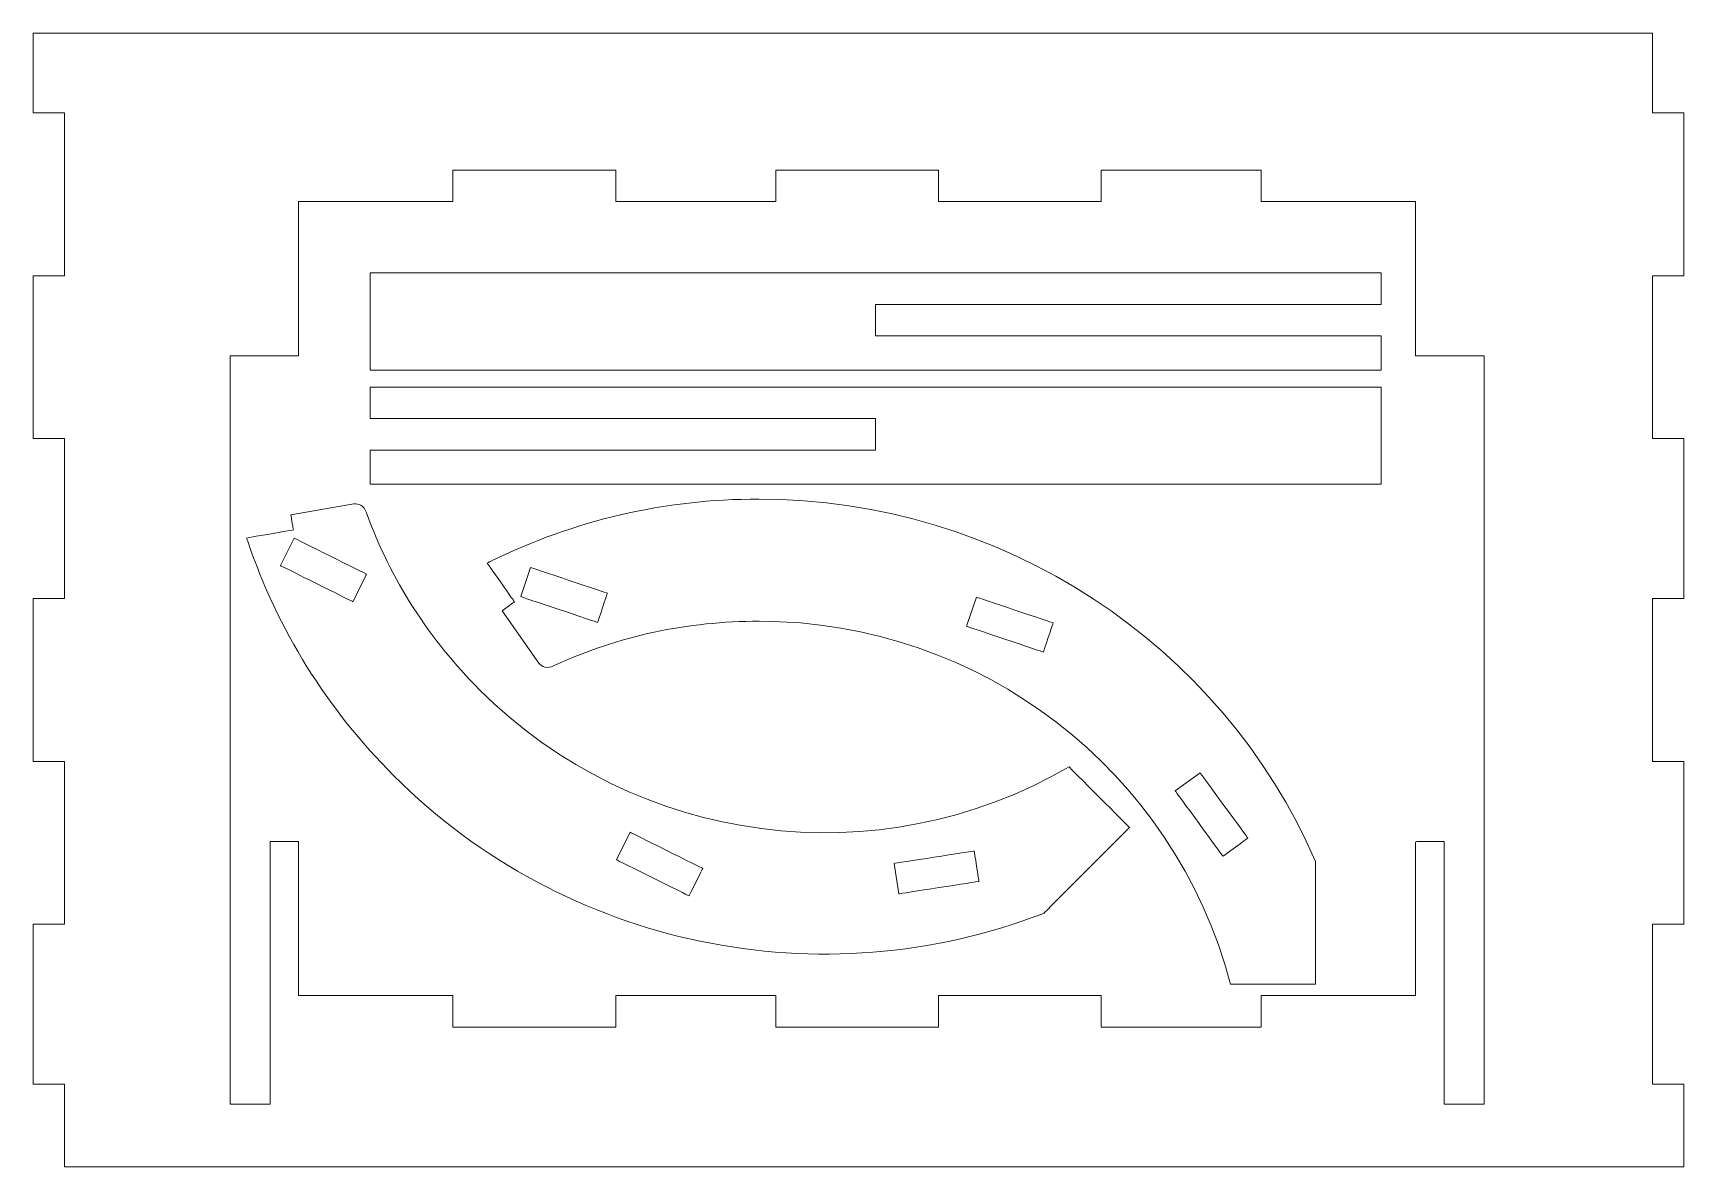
# Model space of a CAD drawing. Header units: millimetres. Extents: x -102 to 102, y -191 to 188.
# Drawn here: x -101.9 to 102, y 47.8 to 187.9 of the extents above; entities that cross this region are included whole.
import ezdxf

# ---------------------------------------------------------------- set-up
doc = ezdxf.new("R2010")
doc.units = ezdxf.units.MM
doc.header["$MEASUREMENT"] = 0
doc.layers.add('Layer 1', color=7, linetype='Continuous')

msp = doc.modelspace()

# ---------------------------------------------------------------- linework, layer by layer
at = {"layer": 'Layer 1', "color": 1, "lineweight": 9}
for points, knots in [([(-101.9177, 187.8583), (-101.9177, 187.8583), (-101.9177, 177.9805), (-101.9177, 177.9805), (-101.9177, 177.9805), (-101.9177, 177.9805), (-98.0371, 177.9805), (-98.0371, 177.9805), (-98.0371, 177.9805), (-98.0371, 177.9805), (-98.0371, 157.8722), (-98.0371, 157.8722), (-98.0371, 157.8722), (-98.0371, 157.8722), (-101.9177, 157.8722), (-101.9177, 157.8722), (-101.9177, 157.8722), (-101.9177, 157.8722), (-101.9177, 137.7639), (-101.9177, 137.7639), (-101.9177, 137.7639), (-101.9177, 137.7639), (-98.0371, 137.7639), (-98.0371, 137.7639), (-98.0371, 137.7639), (-98.0371, 137.7639), (-98.0371, 118.0083), (-98.0371, 118.0083), (-98.0371, 118.0083), (-98.0371, 118.0083), (-101.9177, 118.0083), (-101.9177, 118.0083), (-101.9177, 118.0083), (-101.9177, 118.0083), (-101.9177, 97.9), (-101.9177, 97.9), (-101.9177, 97.9), (-101.9177, 97.9), (-98.0371, 97.9), (-98.0371, 97.9), (-98.0371, 97.9), (-98.0371, 97.9), (-98.0371, 77.7916), (-98.0371, 77.7916), (-98.0371, 77.7916), (-98.0371, 77.7916), (-101.9177, 77.7916), (-101.9177, 77.7916), (-101.9177, 77.7916), (-101.9177, 77.7916), (-101.9177, 58.0361), (-101.9177, 58.0361), (-101.9177, 58.0361), (-101.9177, 58.0361), (-98.0371, 58.0361), (-98.0371, 58.0361), (-98.0371, 58.0361), (-98.0371, 58.0361), (-98.0371, 47.8055), (-98.0371, 47.8055), (-98.0371, 47.8055), (-98.0371, 47.8055), (101.9879, 47.8055), (101.9879, 47.8055), (101.9879, 47.8055), (101.9879, 47.8055), (101.9879, 58.0361), (101.9879, 58.0361), (101.9879, 58.0361), (101.9879, 58.0361), (98.1073, 58.0361), (98.1073, 58.0361), (98.1073, 58.0361), (98.1073, 58.0361), (98.1073, 77.7916), (98.1073, 77.7916), (98.1073, 77.7916), (98.1073, 77.7916), (101.9879, 77.7916), (101.9879, 77.7916), (101.9879, 77.7916), (101.9879, 77.7916), (101.9879, 97.9), (101.9879, 97.9), (101.9879, 97.9), (101.9879, 97.9), (98.1073, 97.9), (98.1073, 97.9), (98.1073, 97.9), (98.1073, 97.9), (98.1073, 118.0083), (98.1073, 118.0083), (98.1073, 118.0083), (98.1073, 118.0083), (101.9879, 118.0083), (101.9879, 118.0083), (101.9879, 118.0083), (101.9879, 118.0083), (101.9879, 137.7639), (101.9879, 137.7639), (101.9879, 137.7639), (101.9879, 137.7639), (98.1073, 137.7639), (98.1073, 137.7639), (98.1073, 137.7639), (98.1073, 137.7639), (98.1073, 157.8722), (98.1073, 157.8722), (98.1073, 157.8722), (98.1073, 157.8722), (101.9879, 157.8722), (101.9879, 157.8722), (101.9879, 157.8722), (101.9879, 157.8722), (101.9879, 177.9805), (101.9879, 177.9805), (101.9879, 177.9805), (101.9879, 177.9805), (98.1073, 177.9805), (98.1073, 177.9805), (98.1073, 177.9805), (98.1073, 177.9805), (98.1073, 187.8583), (98.1073, 187.8583), (98.1073, 187.8583), (98.1073, 187.8583), (-101.9177, 187.8583), (-101.9177, 187.8583)], [0, 0, 0, 0, 0.03030303, 0.03030303, 0.03030303, 0.03030304, 0.06060606, 0.06060606, 0.06060606, 0.06060607, 0.09090909, 0.09090909, 0.09090909, 0.0909091, 0.12121212, 0.12121212, 0.12121212, 0.12121213, 0.15151515, 0.15151515, 0.15151515, 0.15151516, 0.18181818, 0.18181818, 0.18181818, 0.18181819, 0.21212121, 0.21212121, 0.21212121, 0.21212122, 0.24242424, 0.24242424, 0.24242424, 0.24242425, 0.27272727, 0.27272727, 0.27272727, 0.27272728, 0.3030303, 0.3030303, 0.3030303, 0.30303031, 0.33333333, 0.33333333, 0.33333333, 0.33333334, 0.36363636, 0.36363636, 0.36363636, 0.36363637, 0.39393939, 0.39393939, 0.39393939, 0.3939394, 0.42424242, 0.42424242, 0.42424242, 0.42424243, 0.45454545, 0.45454545, 0.45454545, 0.45454546, 0.48484848, 0.48484848, 0.48484848, 0.48484849, 0.51515152, 0.51515152, 0.51515152, 0.51515153, 0.54545455, 0.54545455, 0.54545455, 0.54545456, 0.57575758, 0.57575758, 0.57575758, 0.57575759, 0.60606061, 0.60606061, 0.60606061, 0.60606062, 0.63636364, 0.63636364, 0.63636364, 0.63636365, 0.66666667, 0.66666667, 0.66666667, 0.66666668, 0.6969697, 0.6969697, 0.6969697, 0.69696971, 0.72727273, 0.72727273, 0.72727273, 0.72727274, 0.75757576, 0.75757576, 0.75757576, 0.75757577, 0.78787879, 0.78787879, 0.78787879, 0.7878788, 0.81818182, 0.81818182, 0.81818182, 0.81818183, 0.84848485, 0.84848485, 0.84848485, 0.84848486, 0.87878788, 0.87878788, 0.87878788, 0.87878789, 0.90909091, 0.90909091, 0.90909091, 0.90909092, 0.93939394, 0.93939394, 0.93939394, 0.93939395, 1, 1, 1, 1]), ([(68.8268, 147.9943), (68.8268, 147.9943), (72.7906, 147.9944), (72.7906, 147.9944), (72.7906, 147.9944), (72.7906, 147.9944), (77.2935, 147.9944), (77.2935, 147.9944), (77.2935, 147.9944), (77.2935, 147.9944), (77.2935, 55.5666), (77.2935, 55.5666), (77.2935, 55.5666), (77.2935, 55.5666), (72.3546, 55.5666), (72.3546, 55.5666), (72.3546, 55.5666), (72.3546, 55.5666), (72.3546, 88.0222), (72.3546, 88.0222), (72.3546, 88.0222), (72.3546, 88.0222), (68.9908, 88.0222), (68.9908, 88.0222), (68.9908, 88.0222), (68.9908, 88.0222), (68.8268, 87.9135), (68.8268, 87.9135), (68.8268, 87.9135), (68.8268, 87.9135), (68.8268, 68.9722), (68.8268, 68.9722), (68.8268, 68.9722), (68.8268, 68.9722), (49.7768, 68.9722), (49.7768, 68.9722), (49.7768, 68.9722), (49.7768, 68.9722), (49.7768, 65.0916), (49.7768, 65.0916), (49.7768, 65.0916), (49.7768, 65.0916), (30.0212, 65.0916), (30.0212, 65.0916), (30.0212, 65.0916), (30.0212, 65.0916), (30.0212, 68.9722), (30.0212, 68.9722), (30.0212, 68.9722), (30.0212, 68.9722), (9.9129, 68.9722), (9.9129, 68.9722), (9.9129, 68.9722), (9.9129, 68.9722), (9.9129, 68.9722), (9.9129, 68.9722), (9.9129, 68.9722), (9.9129, 68.9722), (9.9129, 65.0916), (9.9129, 65.0916), (9.9129, 65.0916), (9.9129, 65.0916), (-10.1954, 65.0916), (-10.1954, 65.0916), (-10.1954, 65.0916), (-10.1954, 65.0916), (-10.1954, 68.9722), (-10.1954, 68.9722), (-10.1954, 68.9722), (-10.1954, 68.9722), (-29.951, 68.9722), (-29.951, 68.9722), (-29.951, 68.9722), (-29.951, 68.9722), (-29.951, 68.9722), (-29.951, 68.9722), (-29.951, 68.9722), (-29.951, 68.9722), (-29.951, 65.0916), (-29.951, 65.0916), (-29.951, 65.0916), (-29.951, 65.0916), (-50.0593, 65.0916), (-50.0593, 65.0916), (-50.0593, 65.0916), (-50.0593, 65.0916), (-50.0593, 68.9722), (-50.0593, 68.9722), (-50.0593, 68.9722), (-50.0593, 68.9722), (-69.1093, 68.9722), (-69.1093, 68.9722), (-69.1093, 68.9722), (-69.1093, 68.9722), (-69.1093, 88.0222), (-69.1093, 88.0222), (-69.1093, 88.0222), (-69.1093, 88.0222), (-72.6371, 88.0222), (-72.6371, 88.0222), (-72.6371, 88.0222), (-72.6371, 88.0222), (-72.6371, 55.5666), (-72.6371, 55.5666), (-72.6371, 55.5666), (-72.6371, 55.5666), (-77.576, 55.5666), (-77.576, 55.5666), (-77.576, 55.5666), (-77.576, 55.5666), (-77.576, 147.9944), (-77.576, 147.9944), (-77.576, 147.9944), (-77.576, 147.9944), (-72.9154, 147.9944), (-72.9154, 147.9944), (-72.9154, 147.9944), (-72.9154, 147.9944), (-69.1093, 147.9944), (-69.1093, 147.9944), (-69.1093, 147.9944), (-69.1093, 147.9944), (-69.1093, 167.0444), (-69.1093, 167.0444), (-69.1093, 167.0444), (-69.1093, 167.0444), (-50.0593, 167.0444), (-50.0593, 167.0444), (-50.0593, 167.0444), (-50.0593, 167.0444), (-50.0593, 170.925), (-50.0593, 170.925), (-50.0593, 170.925), (-50.0593, 170.925), (-29.951, 170.925), (-29.951, 170.925), (-29.951, 170.925), (-29.951, 170.925), (-29.951, 167.0444), (-29.951, 167.0444), (-29.951, 167.0444), (-29.951, 167.0444), (-10.1954, 167.0444), (-10.1954, 167.0444), (-10.1954, 167.0444), (-10.1954, 167.0444), (-10.1954, 167.0444), (-10.1954, 167.0444), (-10.1954, 167.0444), (-10.1954, 167.0444), (-10.1954, 170.925), (-10.1954, 170.925), (-10.1954, 170.925), (-10.1954, 170.925), (9.9129, 170.925), (9.9129, 170.925), (9.9129, 170.925), (9.9129, 170.925), (9.9129, 167.0444), (9.9129, 167.0444), (9.9129, 167.0444), (9.9129, 167.0444), (29.9337, 167.0444), (29.9337, 167.0444), (29.9337, 167.0444), (29.9337, 167.0444), (30.0212, 167.0444), (30.0212, 167.0444), (30.0212, 167.0444), (30.0212, 167.0444), (30.0212, 170.925), (30.0212, 170.925), (30.0212, 170.925), (30.0212, 170.925), (49.7768, 170.925), (49.7768, 170.925), (49.7768, 170.925), (49.7768, 170.925), (49.7768, 167.0444), (49.7768, 167.0444), (49.7768, 167.0444), (49.7768, 167.0444), (68.8268, 167.0444), (68.8268, 167.0444), (68.8268, 167.0444), (68.8268, 167.0444), (68.8268, 147.9943), (68.8268, 147.9943)], [0, 0, 0, 0, 0.02083333, 0.02083333, 0.02083333, 0.02083334, 0.04166667, 0.04166667, 0.04166667, 0.04166668, 0.0625, 0.0625, 0.0625, 0.06250001, 0.08333333, 0.08333333, 0.08333333, 0.08333334, 0.10416667, 0.10416667, 0.10416667, 0.10416668, 0.125, 0.125, 0.125, 0.12500001, 0.14583333, 0.14583333, 0.14583333, 0.14583334, 0.16666667, 0.16666667, 0.16666667, 0.16666668, 0.1875, 0.1875, 0.1875, 0.18750001, 0.20833333, 0.20833333, 0.20833333, 0.20833334, 0.22916667, 0.22916667, 0.22916667, 0.22916668, 0.25, 0.25, 0.25, 0.25000001, 0.27083333, 0.27083333, 0.27083333, 0.27083334, 0.29166667, 0.29166667, 0.29166667, 0.29166668, 0.3125, 0.3125, 0.3125, 0.31250001, 0.33333333, 0.33333333, 0.33333333, 0.33333334, 0.35416667, 0.35416667, 0.35416667, 0.35416668, 0.375, 0.375, 0.375, 0.37500001, 0.39583333, 0.39583333, 0.39583333, 0.39583334, 0.41666667, 0.41666667, 0.41666667, 0.41666668, 0.4375, 0.4375, 0.4375, 0.43750001, 0.45833333, 0.45833333, 0.45833333, 0.45833334, 0.47916667, 0.47916667, 0.47916667, 0.47916668, 0.5, 0.5, 0.5, 0.50000001, 0.52083333, 0.52083333, 0.52083333, 0.52083334, 0.54166667, 0.54166667, 0.54166667, 0.54166668, 0.5625, 0.5625, 0.5625, 0.56250001, 0.58333333, 0.58333333, 0.58333333, 0.58333334, 0.60416667, 0.60416667, 0.60416667, 0.60416668, 0.625, 0.625, 0.625, 0.62500001, 0.64583333, 0.64583333, 0.64583333, 0.64583334, 0.66666667, 0.66666667, 0.66666667, 0.66666668, 0.6875, 0.6875, 0.6875, 0.68750001, 0.70833333, 0.70833333, 0.70833333, 0.70833334, 0.72916667, 0.72916667, 0.72916667, 0.72916668, 0.75, 0.75, 0.75, 0.75000001, 0.77083333, 0.77083333, 0.77083333, 0.77083334, 0.79166667, 0.79166667, 0.79166667, 0.79166668, 0.8125, 0.8125, 0.8125, 0.81250001, 0.83333333, 0.83333333, 0.83333333, 0.83333334, 0.85416667, 0.85416667, 0.85416667, 0.85416668, 0.875, 0.875, 0.875, 0.87500001, 0.89583333, 0.89583333, 0.89583333, 0.89583334, 0.91666667, 0.91666667, 0.91666667, 0.91666668, 0.9375, 0.9375, 0.9375, 0.93750001, 0.95833333, 0.95833333, 0.95833333, 0.95833334, 1, 1, 1, 1]), ([(64.5935, 150.4639), (64.5935, 150.4639), (2.1518, 150.4639), (2.1518, 150.4639), (2.1518, 150.4639), (2.1518, 150.4639), (2.1518, 154.3444), (2.1518, 154.3444), (2.1518, 154.3444), (2.1518, 154.3444), (64.5935, 154.3444), (64.5935, 154.3444), (64.5935, 154.3444), (64.5935, 154.3444), (64.5935, 158.225), (64.5935, 158.225), (64.5935, 158.225), (64.5935, 158.225), (-60.2899, 158.225), (-60.2899, 158.225), (-60.2899, 158.225), (-60.2899, 158.225), (-60.2899, 146.2305), (-60.2899, 146.2305), (-60.2899, 146.2305), (-60.2899, 146.2305), (64.5935, 146.2305), (64.5935, 146.2305), (64.5935, 146.2305), (64.5935, 146.2305), (64.5935, 150.4639), (64.5935, 150.4639)], [0, 0, 0, 0, 0.11111111, 0.11111111, 0.11111111, 0.11111112, 0.22222222, 0.22222222, 0.22222222, 0.22222223, 0.33333333, 0.33333333, 0.33333333, 0.33333334, 0.44444444, 0.44444444, 0.44444444, 0.44444445, 0.55555556, 0.55555556, 0.55555556, 0.55555557, 0.66666667, 0.66666667, 0.66666667, 0.66666668, 0.77777778, 0.77777778, 0.77777778, 0.77777779, 1, 1, 1, 1]), ([(-60.2899, 140.2333), (-60.2899, 140.2333), (2.1518, 140.2333), (2.1518, 140.2333), (2.1518, 140.2333), (2.1518, 140.2333), (2.1518, 136.3528), (2.1518, 136.3528), (2.1518, 136.3528), (2.1518, 136.3528), (-60.2899, 136.3528), (-60.2899, 136.3528), (-60.2899, 136.3528), (-60.2899, 136.3528), (-60.2899, 132.1194), (-60.2899, 132.1194), (-60.2899, 132.1194), (-60.2899, 132.1194), (64.5935, 132.1194), (64.5935, 132.1194), (64.5935, 132.1194), (64.5935, 132.1194), (64.5935, 144.1139), (64.5935, 144.1139), (64.5935, 144.1139), (64.5935, 144.1139), (-60.2899, 144.1139), (-60.2899, 144.1139), (-60.2899, 144.1139), (-60.2899, 144.1139), (-60.2899, 140.2333), (-60.2899, 140.2333)], [0, 0, 0, 0, 0.11111111, 0.11111111, 0.11111111, 0.11111112, 0.22222222, 0.22222222, 0.22222222, 0.22222223, 0.33333333, 0.33333333, 0.33333333, 0.33333334, 0.44444444, 0.44444444, 0.44444444, 0.44444445, 0.55555556, 0.55555556, 0.55555556, 0.55555557, 0.66666667, 0.66666667, 0.66666667, 0.66666668, 0.77777778, 0.77777778, 0.77777778, 0.77777779, 1, 1, 1, 1]), ([(-70.0822, 128.3572), (-69.8811, 127.1938), (-69.7591, 126.4875), (-69.7591, 126.4875), (-69.7591, 126.4875), (-69.7591, 126.4875), (-72.2267, 126.061), (-75.5351, 125.4891), (-75.5351, 125.4891), (-75.4935, 125.3551), (-75.4504, 125.2221), (-75.4053, 125.0894), (-75.4053, 125.0894), (-71.6764, 114.1166), (-65.6104, 104.3779), (-57.3759, 96.144), (-57.3759, 96.144), (-36.1023, 74.8701), (-4.4715, 68.5607), (22.9079, 79.1299), (22.9079, 79.1299), (22.9079, 79.1299), (33.5142, 89.7365), (33.5142, 89.7365), (33.5142, 89.7365), (33.5142, 89.7365), (26.0353, 97.2161), (26.0353, 97.2161), (26.0353, 97.2161), (2.4478, 83.5216), (-27.436, 87.417), (-46.7696, 106.7503), (-46.7696, 106.7503), (-53.0275, 113.0086), (-57.7205, 120.3471), (-60.7318, 128.5809), (-60.7318, 128.5809), (-61.085, 129.5736), (-61.6815, 129.7274), (-62.2777, 129.7274), (-62.2777, 129.7274), (-62.2777, 129.7274), (-70.0822, 128.3572), (-70.0822, 128.3572)], [0, 0, 0, 0, 0.166666657, 0.166666667, 0.166666667, 0.166666667, 0.24999999, 0.25, 0.25, 0.25, 0.333333323, 0.333333333, 0.333333333, 0.333333333, 0.416666657, 0.416666667, 0.416666667, 0.416666667, 0.49999999, 0.5, 0.5, 0.5, 0.583333323, 0.583333333, 0.583333333, 0.583333333, 0.666666657, 0.666666667, 0.666666667, 0.666666667, 0.74999999, 0.75, 0.75, 0.75, 0.833333323, 0.833333333, 0.833333333, 0.833333333, 0.916666657, 0.916666667, 0.916666667, 0.916666667, 1, 1, 1, 1]), ([(-43.9925, 116.4989), (-43.0276, 117.1797), (-42.4477, 117.5928), (-42.4477, 117.5928), (-42.4477, 117.5928), (-42.4477, 117.5928), (-43.8965, 119.6393), (-45.8312, 122.3832), (-45.8312, 122.3832), (-45.7073, 122.4481), (-45.5941, 122.5119), (-45.4685, 122.5737), (-45.4685, 122.5737), (-35.0729, 127.6957), (-23.9201, 130.2932), (-12.2749, 130.2932), (-12.2749, 130.2932), (17.811, 130.2932), (44.838, 112.3879), (56.4797, 85.5542), (56.4797, 85.5542), (56.4797, 85.5542), (56.4797, 70.3834), (56.4797, 70.3834), (56.4797, 70.3834), (56.4797, 70.3834), (45.9927, 70.3834), (45.9927, 70.3834), (45.9927, 70.3834), (38.9974, 96.8417), (15.1119, 115.2073), (-12.2294, 115.2073), (-12.2294, 115.2073), (-21.0799, 115.2073), (-29.5872, 113.4216), (-37.5388, 109.7294), (-37.5388, 109.7294), (-38.4906, 109.2771), (-39.0208, 109.5901), (-39.4427, 110.0116), (-39.4427, 110.0116), (-39.4427, 110.0116), (-43.9925, 116.4989), (-43.9925, 116.4989)], [0, 0, 0, 0, 0.166666657, 0.166666667, 0.166666667, 0.166666667, 0.24999999, 0.25, 0.25, 0.25, 0.333333323, 0.333333333, 0.333333333, 0.333333333, 0.416666657, 0.416666667, 0.416666667, 0.416666667, 0.49999999, 0.5, 0.5, 0.5, 0.583333323, 0.583333333, 0.583333333, 0.583333333, 0.666666657, 0.666666667, 0.666666667, 0.666666667, 0.74999999, 0.75, 0.75, 0.75, 0.833333323, 0.833333333, 0.833333333, 0.833333333, 0.916666657, 0.916666667, 0.916666667, 0.916666667, 1, 1, 1, 1]), ([(-71.3659, 122.0761), (-71.3659, 122.0761), (-69.6736, 125.4783), (-69.6736, 125.4783), (-69.6736, 125.4783), (-69.6736, 125.4783), (-60.7204, 121.0252), (-60.7204, 121.0252), (-60.7204, 121.0252), (-60.7204, 121.0252), (-62.4127, 117.6227), (-62.4127, 117.6227), (-62.4127, 117.6227), (-62.4127, 117.6227), (-71.3659, 122.0761), (-71.3659, 122.0761)], [0, 0, 0, 0, 0.2, 0.2, 0.2, 0.20000001, 0.4, 0.4, 0.4, 0.40000001, 0.6, 0.6, 0.6, 0.60000001, 1, 1, 1, 1]), ([(-40.4585, 121.8484), (-40.4585, 121.8484), (-41.6678, 118.2462), (-41.6678, 118.2462), (-41.6678, 118.2462), (-41.6678, 118.2462), (-32.1876, 115.0641), (-32.1876, 115.0641), (-32.1876, 115.0641), (-32.1876, 115.0641), (-30.9787, 118.6664), (-30.9787, 118.6664), (-30.9787, 118.6664), (-30.9787, 118.6664), (-40.4585, 121.8484), (-40.4585, 121.8484)], [0, 0, 0, 0, 0.2, 0.2, 0.2, 0.20000001, 0.4, 0.4, 0.4, 0.40000001, 0.6, 0.6, 0.6, 0.60000001, 1, 1, 1, 1]), ([(14.5941, 118.1849), (14.5941, 118.1849), (13.3848, 114.5827), (13.3848, 114.5827), (13.3848, 114.5827), (13.3848, 114.5827), (22.865, 111.401), (22.865, 111.401), (22.865, 111.401), (22.865, 111.401), (24.0743, 115.0028), (24.0743, 115.0028), (24.0743, 115.0028), (24.0743, 115.0028), (14.5941, 118.1849), (14.5941, 118.1849)], [0, 0, 0, 0, 0.2, 0.2, 0.2, 0.20000001, 0.4, 0.4, 0.4, 0.40000001, 0.6, 0.6, 0.6, 0.60000001, 1, 1, 1, 1]), ([(42.2245, 96.4959), (42.2245, 96.4959), (39.1563, 94.254), (39.1563, 94.254), (39.1563, 94.254), (39.1563, 94.254), (45.0569, 86.1807), (45.0569, 86.1807), (45.0569, 86.1807), (45.0569, 86.1807), (48.1247, 88.4226), (48.1247, 88.4226), (48.1247, 88.4226), (48.1247, 88.4226), (42.2245, 96.4959), (42.2245, 96.4959)], [0, 0, 0, 0, 0.2, 0.2, 0.2, 0.20000001, 0.4, 0.4, 0.4, 0.40000001, 0.6, 0.6, 0.6, 0.60000001, 1, 1, 1, 1]), ([(-29.8473, 85.7383), (-29.8473, 85.7383), (-28.1546, 89.1405), (-28.1546, 89.1405), (-28.1546, 89.1405), (-28.1546, 89.1405), (-19.2015, 84.687), (-19.2015, 84.687), (-19.2015, 84.687), (-19.2015, 84.687), (-20.8938, 81.2852), (-20.8938, 81.2852), (-20.8938, 81.2852), (-20.8938, 81.2852), (-29.8473, 85.7383), (-29.8473, 85.7383)], [0, 0, 0, 0, 0.2, 0.2, 0.2, 0.20000001, 0.4, 0.4, 0.4, 0.40000001, 0.6, 0.6, 0.6, 0.60000001, 1, 1, 1, 1]), ([(5.0264, 81.5373), (5.0264, 81.5373), (4.4432, 85.292), (4.4432, 85.292), (4.4432, 85.292), (4.4432, 85.292), (14.3235, 86.8283), (14.3235, 86.8283), (14.3235, 86.8283), (14.3235, 86.8283), (14.9077, 83.0733), (14.9077, 83.0733), (14.9077, 83.0733), (14.9077, 83.0733), (5.0264, 81.5373), (5.0264, 81.5373)], [0, 0, 0, 0, 0.2, 0.2, 0.2, 0.20000001, 0.4, 0.4, 0.4, 0.40000001, 0.6, 0.6, 0.6, 0.60000001, 1, 1, 1, 1])]:
    msp.add_open_spline(points, degree=3, knots=knots, dxfattribs=at)

doc.saveas('drawing.dxf')
